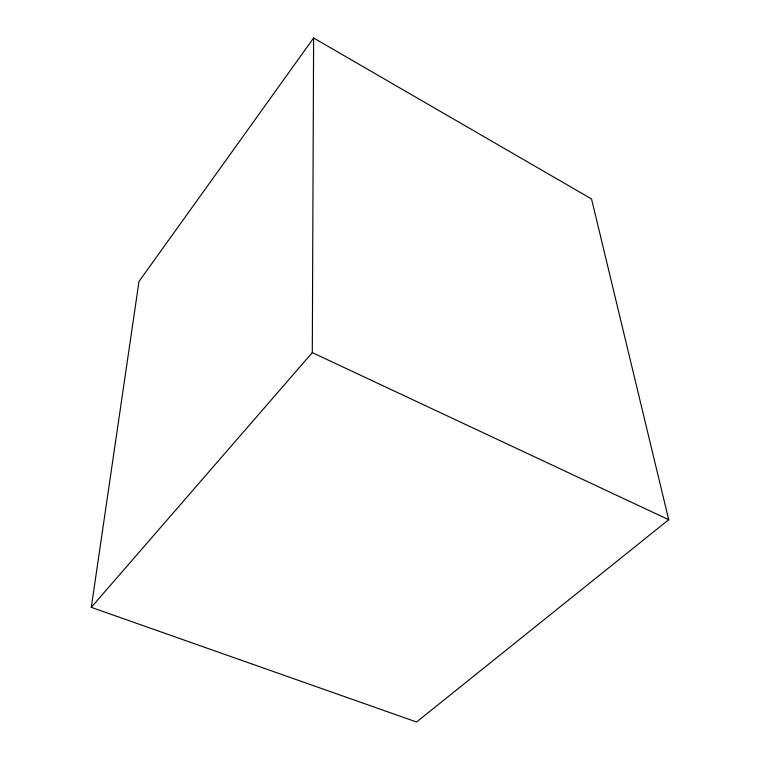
<?xml version="1.0" encoding="UTF-8"?>
<svg xmlns="http://www.w3.org/2000/svg" width="760" height="760" viewBox="0 0 760 760"><rect width="100%" height="100%" fill="white"/><g stroke="black" fill="none" stroke-linecap="round" stroke-linejoin="round"><path stroke-width="1.14" d="M91.285 607.354L312.303 352.621L313.614 38L591.536 198.958L668.714 519.716L416.565 722L91.285 607.354L138.985 281.495L313.614 38M312.303 352.621L668.714 519.716"/></g></svg>
